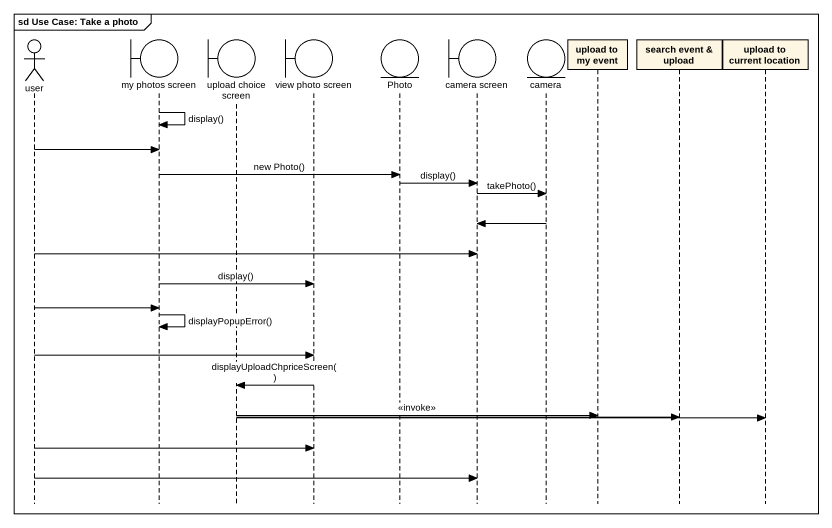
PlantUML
@startuml
mainframe sd Use Case: Take a photo
hide footbox
actor user
boundary "my photos screen" as my_photos_screen
boundary "upload choice screen" as upload_choice_screen
boundary "view photo screen" as view_photo_screen
entity Photo
boundary "camera screen" as camera_screen
entity camera
participant "upload to my event" as upload_to_my_event
participant "search event & upload" as search_event_upload
participant "upload to current location" as upload_to_current_location

my_photos_screen -> my_photos_screen : display()
user -> my_photos_screen
my_photos_screen -> Photo : new Photo()
Photo -> camera_screen : display()
camera_screen -> camera : takePhoto()
camera -> camera_screen
user -> camera_screen
my_photos_screen -> view_photo_screen : display()
user -> my_photos_screen
my_photos_screen -> my_photos_screen : displayPopupError()
user -> view_photo_screen
view_photo_screen -> upload_choice_screen : displayUploadChpriceScreen()
upload_choice_screen -> upload_to_my_event : <<invoke>>
upload_choice_screen -> search_event_upload
upload_choice_screen -> upload_to_current_location
user -> view_photo_screen
user -> camera_screen
@enduml
